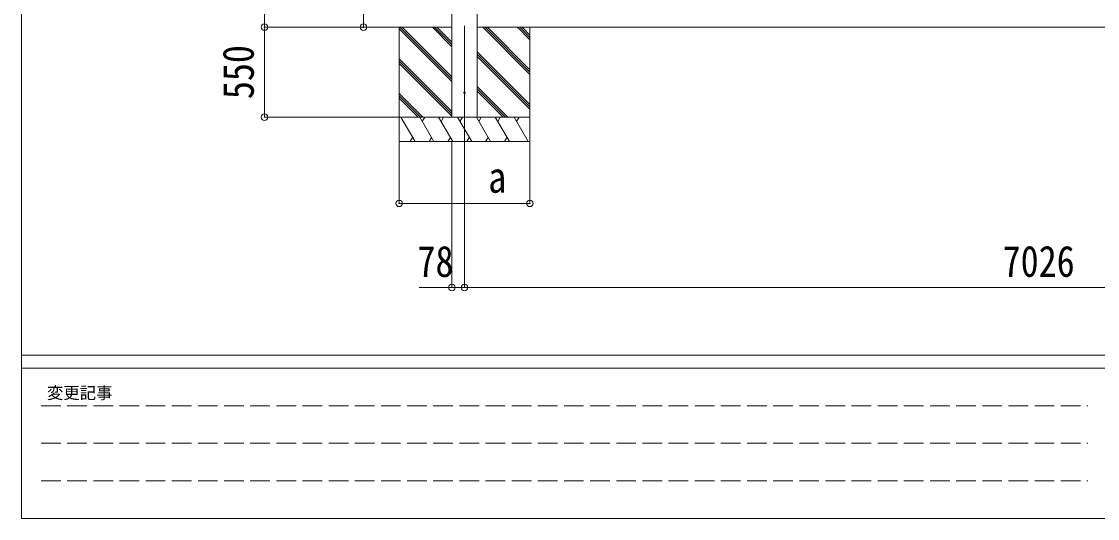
# Model space of a CAD drawing. Units: millimetres at full size, sheet at 1:40. Extents: x -11181 to 11305, y -7804 to 7716.
# Drawn here: x -11181 to -4596, y -7804 to -4762 of the extents above; entities that cross this region are included whole.
import ezdxf
from ezdxf.enums import TextEntityAlignment as Align

# ---------------------------------------------------------------- set-up
doc = ezdxf.new("R2010")
doc.units = ezdxf.units.MM
doc.header["$LTSCALE"] = 40
doc.header["$PDMODE"] = 32
doc.header["$PDSIZE"] = 40
doc.linetypes.add('DASHED3', pattern=[4, 3, -1])
for name, color, linetype, lineweight in [('0-0_0', 7, 'Continuous', 9), ('0-1_本体', 4, 'Continuous', 9), ('0-2_部品', 7, 'Continuous', 9), ('0-8_PARTS2', 2, 'Continuous', 9), ('0-A_寸法', 6, 'Continuous', 9), ('F-0_240', 7, 'Continuous', 9)]:
    doc.layers.add(name, color=color, linetype=linetype, lineweight=lineweight)
doc.styles.add('ＭＳ ゴシック', font='')
doc.styles.get('ＭＳ ゴシック').set_extended_font_data('MS Gothic')

msp = doc.modelspace()

# ---------------------------------------------------------------- linework, layer by layer
at = {"layer": '0-0_0'}
for p, q in [((-8547.46, -4797.05), (-8946.13, -4797.05)), ((-8869.21, -4797.05), (-8869.21, -5497.05)), ((-8546.96, -5128.81), (-8869.21, -4806.56)), ((-8546.96, -5114.67), (-8864.57, -4797.06)), ((-8546.96, -5100.53), (-8850.43, -4797.06)), ((-8546.96, -4916.68), (-8666.59, -4797.05)), ((-8546.96, -4902.54), (-8652.45, -4797.05)), ((-8546.96, -4888.4), (-8638.31, -4797.05)), ((-8391.46, -4797.05), (-1522.49, -4797.05)), ((-8069.21, -5086.06), (-8358.22, -4797.05)), ((-8069.21, -5071.92), (-8344.08, -4797.05)), ((-8069.21, -5057.78), (-8329.94, -4797.05)), ((-8069.21, -4873.93), (-8146.09, -4797.05)), ((-8069.21, -4859.79), (-8131.95, -4797.05)), ((-8117.8, -4797.06), (-8117.81, -4797.05)), ((-8069.21, -4845.65), (-8117.79, -4797.07)), ((-8069.21, -4797.05), (-8069.21, -5497.05)), ((-8546.96, -5312.66), (-8869.21, -4990.41)), ((-8069.21, -5269.91), (-8391.46, -4947.66)), ((-8069.21, -5284.05), (-8391.46, -4961.8)), ((-8069.21, -5298.19), (-8391.46, -4975.95)), ((-8546.96, -5326.8), (-8869.21, -5004.55)), ((-8546.96, -5340.94), (-8869.21, -5018.7)), ((-8204.2, -5347.05), (-8391.46, -5159.79)), ((-8218.34, -5347.05), (-8391.46, -5173.93)), ((-8232.48, -5347.05), (-8391.46, -5188.08)), ((-8724.7, -5347.05), (-8869.21, -5202.54)), ((-8738.84, -5347.05), (-8869.21, -5216.68)), ((-8752.98, -5347.05), (-8869.21, -5230.83)), ((-8869.21, -5347.05), (-8069.21, -5347.05)), ((-8772.32, -5497.05), (-8858.92, -5347.05)), ((-8656.85, -5497.05), (-8743.45, -5347.05)), ((-8713.45, -5347.05), (-8728.45, -5373.03)), ((-8541.38, -5497.05), (-8627.98, -5347.05)), ((-8612.98, -5373.03), (-8597.98, -5347.05)), ((-8425.91, -5497.05), (-8512.51, -5347.05)), ((-8497.51, -5373.03), (-8482.51, -5347.05)), ((-8310.44, -5497.05), (-8397.04, -5347.05)), ((-8382.04, -5373.03), (-8367.04, -5347.05)), ((-8194.97, -5497.05), (-8281.57, -5347.05)), ((-8266.57, -5373.03), (-8251.57, -5347.05)), ((-8079.5, -5497.05), (-8166.1, -5347.05)), ((-8151.1, -5373.03), (-8136.1, -5347.05)), ((-8069.21, -5497.05), (-8869.21, -5497.05)), ((-8787.32, -5471.07), (-8802.32, -5497.05)), ((-8671.85, -5471.07), (-8686.85, -5497.05)), ((-8556.38, -5471.07), (-8571.38, -5497.05)), ((-8440.91, -5471.07), (-8455.91, -5497.05)), ((-8325.44, -5471.07), (-8340.44, -5497.05)), ((-8209.97, -5471.07), (-8224.97, -5497.05))]:
    msp.add_line(p, q, dxfattribs=at)
at = {"layer": '0-1_本体'}
for p, q in [((-8391.62, -2167.05), (-8391.62, -5347.05)), ((-8547.62, -2206.02), (-8547.62, -5347.05))]:
    msp.add_line(p, q, dxfattribs=at)
at = {"layer": '0-2_部品', "color": 4}
msp.add_circle((-8469.71, -5197.05), 4.5, dxfattribs=at)
msp.add_circle((-8469.71, -5197.05), 4.5, dxfattribs=at)
at = {"layer": '0-8_PARTS2'}
msp.add_line((-8469.71, -4787.84), (-8469.71, -5638.08), dxfattribs=at)
at = {"layer": '0-A_寸法'}
for p, q in [((-9694.13, -4797.05), (-9694.13, -2190.3)), ((-9087.9, -4797.05), (-9087.9, -2297.05)), ((-9694.13, -4797.05), (-9087.9, -4797.05)), ((-9694.13, -5347.05), (-9694.13, -4797.05)), ((-9087.9, -4797.05), (-8645.04, -4797.05)), ((-9694.13, -5347.05), (-8869.21, -5347.05)), ((-8869.62, -5874.94), (-8869.62, -5500.53)), ((-8547.62, -6389.93), (-8547.62, -5500.53)), ((-8469.62, -6389.93), (-8469.62, -5500.53)), ((-8069.62, -5874.94), (-8069.62, -5500.53)), ((-8869.62, -5874.94), (-8069.62, -5874.94)), ((-8547.62, -6389.93), (-8747.62, -6389.93)), ((-8469.62, -6389.93), (-8547.62, -6389.93)), ((-8469.62, -6389.93), (-1443.62, -6389.93))]:
    msp.add_line(p, q, dxfattribs=at)
for p in [(-9694.13, -4797.05), (-9087.9, -4797.05), (-9694.13, -5347.05), (-8869.62, -5874.94), (-8069.62, -5874.94), (-8547.62, -6389.93), (-8469.62, -6389.93)]:
    msp.add_point(p, dxfattribs=at)
at = {"layer": 'F-0_240', "color": 5}
for p, q in [((-11180.61, 7716.46), (-11180.61, -7803.54)), ((-11180.61, -6803.54), (10739.39, -6803.54)), ((-11180.61, -6883.54), (7183.72, -6883.54)), ((-11180.61, -7803.54), (10739.39, -7803.54))]:
    msp.add_line(p, q, dxfattribs=at)
at = {"layer": 'F-0_240', "color": 4, "linetype": 'DASHED3'}
for p, q in [((-11060.61, -7113.54), (-4656.28, -7113.54)), ((-11060.61, -7343.54), (-4656.28, -7343.54)), ((-11060.61, -7573.54), (-4656.28, -7573.54))]:
    msp.add_line(p, q, dxfattribs=at)

# ---------------------------------------------------------------- texts
at = {"layer": '0-A_寸法', "color": 7, "style": 'ＭＳ ゴシック', "width": 0.85}
msp.add_text('550', height=190.6, rotation=90, dxfattribs=at).set_placement((-9702.13, -5237.05), align=Align.BOTTOM_LEFT)
for s, p in [('a', (-8324.62, -5866.94)), ('78', (-8757.62, -6381.93)), ('7026', (-5176.62, -6381.93))]:
    msp.add_text(s, height=190.6, dxfattribs=at).set_placement(p, align=Align.BOTTOM_LEFT)
at = {"layer": 'F-0_240', "style": 'ＭＳ ゴシック'}
msp.add_text('変更記事', height=73.31, dxfattribs=at).set_placement((-11024.31, -7093.54), align=Align.BOTTOM_LEFT)

doc.saveas('drawing.dxf')
